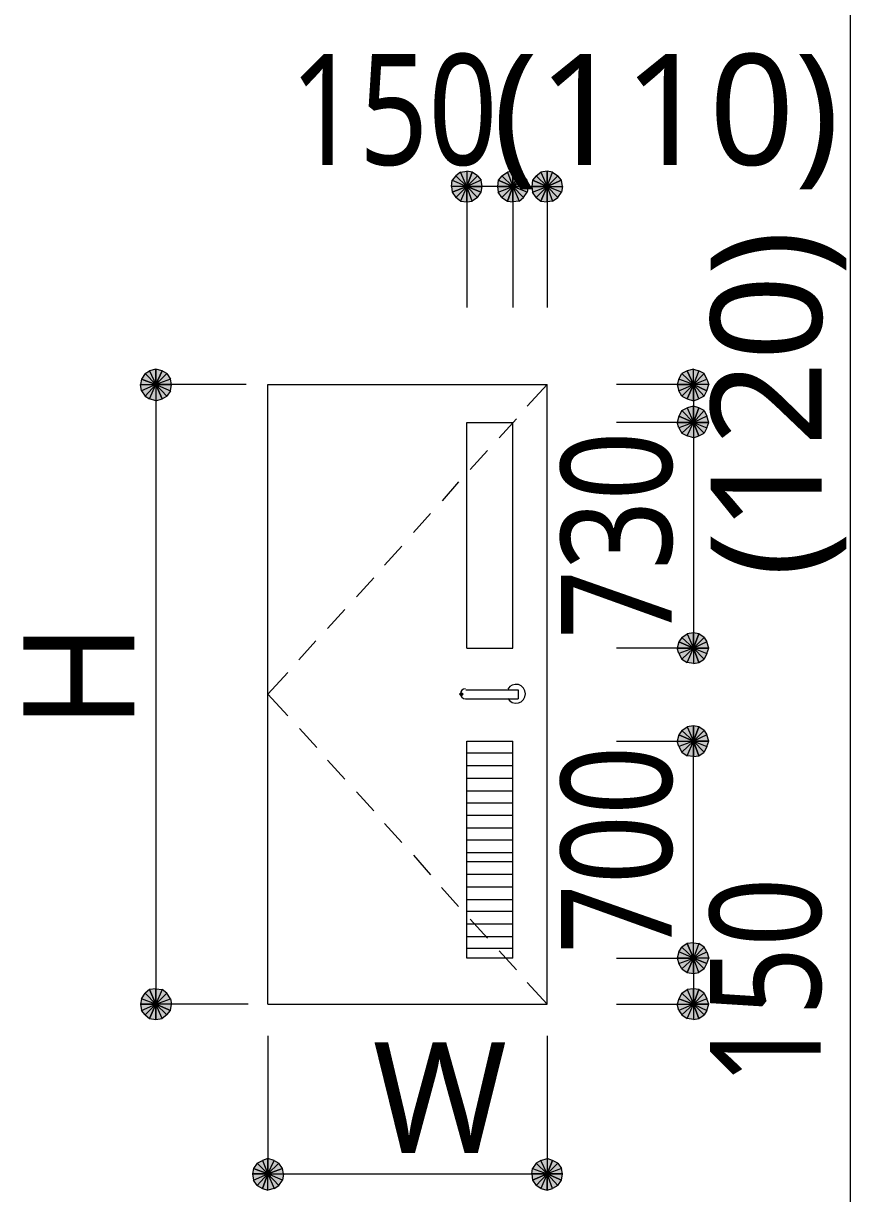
# Model space of a CAD drawing. Header units: millimetres. Extents: x 0 to 420, y 0 to 297.
# Drawn here: x 185.78 to 205.17, y 175.29 to 202.71 of the extents above; entities that cross this region are included whole.
import ezdxf
from ezdxf.enums import TextEntityAlignment as Align

# ---------------------------------------------------------------- set-up
doc = ezdxf.new("R2010")
doc.units = ezdxf.units.MM
doc.styles.add('kst32b', font='NotoSansJP-Variable.ttf')

msp = doc.modelspace()

# ---------------------------------------------------------------- hatches: boundary and pattern name
h = msp.add_hatch(color=7)
h.paths.add_polyline_path([(195.919, 199.136), (195.834, 199.03), (196.173, 198.882), (195.919, 199.136)])
h.paths.add_polyline_path([(195.834, 199.03), (196.173, 198.882), (195.813, 198.882), (195.834, 199.03)])
h.paths.add_polyline_path([(196.173, 198.882), (195.813, 198.882), (195.834, 198.755), (196.173, 198.882)])
h = msp.add_hatch(color=7)
h.paths.add_polyline_path([(196.3, 199.221), (196.173, 199.242), (196.173, 198.882), (196.3, 199.221)])
h.paths.add_polyline_path([(196.173, 199.242), (196.173, 198.882), (196.025, 199.221), (196.173, 199.242)])
h.paths.add_polyline_path([(196.173, 198.882), (196.025, 199.221), (195.919, 199.136), (196.173, 198.882)])
h = msp.add_hatch(color=7)
h.paths.add_polyline_path([(196.533, 198.882), (196.511, 199.03), (196.173, 198.882), (196.533, 198.882)])
h.paths.add_polyline_path([(196.511, 199.03), (196.173, 198.882), (196.427, 199.136), (196.511, 199.03)])
h.paths.add_polyline_path([(196.173, 198.882), (196.427, 199.136), (196.3, 199.221), (196.173, 198.882)])
h = msp.add_hatch(color=7)
h.paths.add_polyline_path([(197.252, 199.242), (197.125, 199.221), (197.252, 198.882), (197.252, 199.242)])
h.paths.add_polyline_path([(197.125, 199.221), (197.252, 198.882), (196.998, 199.136), (197.125, 199.221)])
h.paths.add_polyline_path([(197.252, 198.882), (196.998, 199.136), (196.913, 199.03), (197.252, 198.882)])
h = msp.add_hatch(color=7)
h.paths.add_polyline_path([(197.591, 199.03), (197.506, 199.136), (197.252, 198.882), (197.591, 199.03)])
h.paths.add_polyline_path([(197.506, 199.136), (197.252, 198.882), (197.4, 199.221), (197.506, 199.136)])
h.paths.add_polyline_path([(197.252, 198.882), (197.4, 199.221), (197.252, 199.242), (197.252, 198.882)])
h = msp.add_hatch(color=7)
h.paths.add_polyline_path([(198.057, 199.242), (197.908, 199.221), (198.057, 198.882), (198.057, 199.242)])
h.paths.add_polyline_path([(197.908, 199.221), (198.057, 198.882), (197.803, 199.136), (197.908, 199.221)])
h.paths.add_polyline_path([(198.057, 198.882), (197.803, 199.136), (197.718, 199.03), (198.057, 198.882)])
h = msp.add_hatch(color=7)
h.paths.add_polyline_path([(198.395, 199.03), (198.311, 199.136), (198.057, 198.882), (198.395, 199.03)])
h.paths.add_polyline_path([(198.311, 199.136), (198.057, 198.882), (198.184, 199.221), (198.311, 199.136)])
h.paths.add_polyline_path([(198.057, 198.882), (198.184, 199.221), (198.057, 199.242), (198.057, 198.882)])
h = msp.add_hatch(color=7)
h.paths.add_polyline_path([(195.834, 198.755), (195.919, 198.628), (196.173, 198.882), (195.834, 198.755)])
h.paths.add_polyline_path([(195.919, 198.628), (196.173, 198.882), (196.025, 198.543), (195.919, 198.628)])
h.paths.add_polyline_path([(196.173, 198.882), (196.025, 198.543), (196.173, 198.522), (196.173, 198.882)])
h = msp.add_hatch(color=7)
h.paths.add_polyline_path([(196.173, 198.522), (196.3, 198.543), (196.173, 198.882), (196.173, 198.522)])
h.paths.add_polyline_path([(196.3, 198.543), (196.173, 198.882), (196.427, 198.628), (196.3, 198.543)])
h.paths.add_polyline_path([(196.173, 198.882), (196.427, 198.628), (196.511, 198.755), (196.173, 198.882)])
for points in [[(196.511, 198.755), (196.533, 198.882), (196.173, 198.882), (196.511, 198.755)], [(196.913, 199.03), (196.892, 198.882), (197.252, 198.882), (196.913, 199.03)], [(197.718, 199.03), (197.697, 198.882), (198.057, 198.882), (197.718, 199.03)], [(189.039, 194.564), (188.891, 194.606), (188.891, 194.246), (189.039, 194.564)], [(201.337, 193.908), (201.486, 193.865), (201.486, 194.246), (201.337, 193.908)], [(201.612, 193.696), (201.486, 193.738), (201.486, 193.357), (201.612, 193.696)], [(201.612, 188.404), (201.486, 188.426), (201.486, 188.066), (201.612, 188.404)], [(196.046, 187.029), (196.025, 187.007), (196.003, 186.986), (196.025, 186.965), (196.046, 186.944), (196.067, 186.965), (196.088, 186.986), (196.067, 187.007), (196.046, 187.029)], [(196.046, 187.029), (196.025, 187.007), (196.003, 186.986), (196.025, 186.965), (196.046, 186.944), (196.067, 186.965), (196.088, 186.986), (196.067, 187.007), (196.046, 187.029)], [(201.612, 186.224), (201.486, 186.246), (201.486, 185.886), (201.612, 186.224)], [(201.337, 180.467), (201.486, 180.446), (201.486, 180.806), (201.337, 180.467)], [(201.612, 180.065), (201.486, 180.086), (201.486, 179.726), (201.612, 180.065)], [(188.743, 179.387), (188.891, 179.366), (188.891, 179.726), (188.743, 179.387)], [(191.177, 175.874), (191.156, 175.747), (191.516, 175.747), (191.177, 175.874)], [(198.395, 175.599), (198.416, 175.747), (198.057, 175.747), (198.395, 175.599)]]:
    msp.add_hatch(color=7).paths.add_polyline_path(points)
h = msp.add_hatch(color=7)
h.paths.add_polyline_path([(196.892, 198.882), (196.913, 198.755), (197.252, 198.882), (196.892, 198.882)])
h.paths.add_polyline_path([(196.913, 198.755), (197.252, 198.882), (196.998, 198.628), (196.913, 198.755)])
h.paths.add_polyline_path([(197.252, 198.882), (196.998, 198.628), (197.125, 198.543), (197.252, 198.882)])
h = msp.add_hatch(color=7)
h.paths.add_polyline_path([(197.125, 198.543), (197.252, 198.522), (197.252, 198.882), (197.125, 198.543)])
h.paths.add_polyline_path([(197.252, 198.522), (197.252, 198.882), (197.4, 198.543), (197.252, 198.522)])
h.paths.add_polyline_path([(197.252, 198.882), (197.4, 198.543), (197.506, 198.628), (197.252, 198.882)])
h = msp.add_hatch(color=7)
h.paths.add_polyline_path([(197.506, 198.628), (197.591, 198.755), (197.252, 198.882), (197.506, 198.628)])
h.paths.add_polyline_path([(197.591, 198.755), (197.252, 198.882), (197.612, 198.882), (197.591, 198.755)])
h.paths.add_polyline_path([(197.252, 198.882), (197.612, 198.882), (197.591, 199.03), (197.252, 198.882)])
h = msp.add_hatch(color=7)
h.paths.add_polyline_path([(197.697, 198.882), (197.718, 198.755), (198.057, 198.882), (197.697, 198.882)])
h.paths.add_polyline_path([(197.718, 198.755), (198.057, 198.882), (197.803, 198.628), (197.718, 198.755)])
h.paths.add_polyline_path([(198.057, 198.882), (197.803, 198.628), (197.908, 198.543), (198.057, 198.882)])
h = msp.add_hatch(color=7)
h.paths.add_polyline_path([(197.908, 198.543), (198.057, 198.522), (198.057, 198.882), (197.908, 198.543)])
h.paths.add_polyline_path([(198.057, 198.522), (198.057, 198.882), (198.184, 198.543), (198.057, 198.522)])
h.paths.add_polyline_path([(198.057, 198.882), (198.184, 198.543), (198.311, 198.628), (198.057, 198.882)])
h = msp.add_hatch(color=7)
h.paths.add_polyline_path([(198.311, 198.628), (198.395, 198.755), (198.057, 198.882), (198.311, 198.628)])
h.paths.add_polyline_path([(198.395, 198.755), (198.057, 198.882), (198.416, 198.882), (198.395, 198.755)])
h.paths.add_polyline_path([(198.057, 198.882), (198.416, 198.882), (198.395, 199.03), (198.057, 198.882)])
h = msp.add_hatch(color=7)
h.paths.add_polyline_path([(188.891, 194.606), (188.743, 194.564), (188.891, 194.246), (188.891, 194.606)])
h.paths.add_polyline_path([(188.743, 194.564), (188.891, 194.246), (188.637, 194.5), (188.743, 194.564)])
h.paths.add_polyline_path([(188.891, 194.246), (188.637, 194.5), (188.553, 194.373), (188.891, 194.246)])
h = msp.add_hatch(color=7)
h.paths.add_polyline_path([(189.251, 194.246), (189.23, 194.373), (188.891, 194.246), (189.251, 194.246)])
h.paths.add_polyline_path([(189.23, 194.373), (188.891, 194.246), (189.145, 194.5), (189.23, 194.373)])
h.paths.add_polyline_path([(188.891, 194.246), (189.145, 194.5), (189.039, 194.564), (188.891, 194.246)])
h = msp.add_hatch(color=7)
h.paths.add_polyline_path([(201.337, 194.564), (201.21, 194.5), (201.486, 194.246), (201.337, 194.564)])
h.paths.add_polyline_path([(201.21, 194.5), (201.486, 194.246), (201.147, 194.373), (201.21, 194.5)])
h.paths.add_polyline_path([(201.486, 194.246), (201.147, 194.373), (201.104, 194.246), (201.486, 194.246)])
h = msp.add_hatch(color=7)
h.paths.add_polyline_path([(201.739, 194.5), (201.612, 194.564), (201.486, 194.246), (201.739, 194.5)])
h.paths.add_polyline_path([(201.612, 194.564), (201.486, 194.246), (201.486, 194.606), (201.612, 194.564)])
h.paths.add_polyline_path([(201.486, 194.246), (201.486, 194.606), (201.337, 194.564), (201.486, 194.246)])
h = msp.add_hatch(color=7)
h.paths.add_polyline_path([(201.803, 194.098), (201.845, 194.246), (201.486, 194.246), (201.803, 194.098)])
h.paths.add_polyline_path([(201.845, 194.246), (201.486, 194.246), (201.803, 194.373), (201.845, 194.246)])
h.paths.add_polyline_path([(201.486, 194.246), (201.803, 194.373), (201.739, 194.5), (201.486, 194.246)])
h = msp.add_hatch(color=7)
h.paths.add_polyline_path([(188.553, 194.373), (188.532, 194.246), (188.891, 194.246), (188.553, 194.373)])
h.paths.add_polyline_path([(188.532, 194.246), (188.891, 194.246), (188.553, 194.098), (188.532, 194.246)])
h.paths.add_polyline_path([(188.891, 194.246), (188.553, 194.098), (188.637, 193.971), (188.891, 194.246)])
h = msp.add_hatch(color=7)
h.paths.add_polyline_path([(188.637, 193.971), (188.743, 193.908), (188.891, 194.246), (188.637, 193.971)])
h.paths.add_polyline_path([(188.743, 193.908), (188.891, 194.246), (188.891, 193.865), (188.743, 193.908)])
h.paths.add_polyline_path([(188.891, 194.246), (188.891, 193.865), (189.039, 193.908), (188.891, 194.246)])
h = msp.add_hatch(color=7)
h.paths.add_polyline_path([(189.039, 193.908), (189.145, 193.971), (188.891, 194.246), (189.039, 193.908)])
h.paths.add_polyline_path([(189.145, 193.971), (188.891, 194.246), (189.23, 194.098), (189.145, 193.971)])
h.paths.add_polyline_path([(188.891, 194.246), (189.23, 194.098), (189.251, 194.246), (188.891, 194.246)])
h = msp.add_hatch(color=7)
h.paths.add_polyline_path([(201.104, 194.246), (201.147, 194.098), (201.486, 194.246), (201.104, 194.246)])
h.paths.add_polyline_path([(201.147, 194.098), (201.486, 194.246), (201.21, 193.971), (201.147, 194.098)])
h.paths.add_polyline_path([(201.486, 194.246), (201.21, 193.971), (201.337, 193.908), (201.486, 194.246)])
h = msp.add_hatch(color=7)
h.paths.add_polyline_path([(201.486, 193.865), (201.612, 193.908), (201.486, 194.246), (201.486, 193.865)])
h.paths.add_polyline_path([(201.612, 193.908), (201.486, 194.246), (201.739, 193.971), (201.612, 193.908)])
h.paths.add_polyline_path([(201.486, 194.246), (201.739, 193.971), (201.803, 194.098), (201.486, 194.246)])
h = msp.add_hatch(color=7)
h.paths.add_polyline_path([(201.486, 193.738), (201.337, 193.696), (201.486, 193.357), (201.486, 193.738)])
h.paths.add_polyline_path([(201.337, 193.696), (201.486, 193.357), (201.21, 193.633), (201.337, 193.696)])
h.paths.add_polyline_path([(201.486, 193.357), (201.21, 193.633), (201.147, 193.506), (201.486, 193.357)])
h = msp.add_hatch(color=7)
h.paths.add_polyline_path([(201.845, 193.357), (201.803, 193.506), (201.486, 193.357), (201.845, 193.357)])
h.paths.add_polyline_path([(201.803, 193.506), (201.486, 193.357), (201.739, 193.633), (201.803, 193.506)])
h.paths.add_polyline_path([(201.486, 193.357), (201.739, 193.633), (201.612, 193.696), (201.486, 193.357)])
h = msp.add_hatch(color=7)
h.paths.add_polyline_path([(201.147, 193.506), (201.104, 193.357), (201.486, 193.357), (201.147, 193.506)])
h.paths.add_polyline_path([(201.104, 193.357), (201.486, 193.357), (201.147, 193.23), (201.104, 193.357)])
h.paths.add_polyline_path([(201.486, 193.357), (201.147, 193.23), (201.21, 193.104), (201.486, 193.357)])
h = msp.add_hatch(color=7)
h.paths.add_polyline_path([(201.21, 193.104), (201.337, 193.04), (201.486, 193.357), (201.21, 193.104)])
h.paths.add_polyline_path([(201.337, 193.04), (201.486, 193.357), (201.486, 192.998), (201.337, 193.04)])
h.paths.add_polyline_path([(201.486, 193.357), (201.486, 192.998), (201.612, 193.04), (201.486, 193.357)])
h = msp.add_hatch(color=7)
h.paths.add_polyline_path([(201.612, 193.04), (201.739, 193.104), (201.486, 193.357), (201.612, 193.04)])
h.paths.add_polyline_path([(201.739, 193.104), (201.486, 193.357), (201.803, 193.23), (201.739, 193.104)])
h.paths.add_polyline_path([(201.486, 193.357), (201.803, 193.23), (201.845, 193.357), (201.486, 193.357)])
h = msp.add_hatch(color=7)
h.paths.add_polyline_path([(201.486, 188.426), (201.337, 188.404), (201.486, 188.066), (201.486, 188.426)])
h.paths.add_polyline_path([(201.337, 188.404), (201.486, 188.066), (201.21, 188.32), (201.337, 188.404)])
h.paths.add_polyline_path([(201.486, 188.066), (201.21, 188.32), (201.147, 188.214), (201.486, 188.066)])
h = msp.add_hatch(color=7)
h.paths.add_polyline_path([(201.845, 188.066), (201.803, 188.214), (201.486, 188.066), (201.845, 188.066)])
h.paths.add_polyline_path([(201.803, 188.214), (201.486, 188.066), (201.739, 188.32), (201.803, 188.214)])
h.paths.add_polyline_path([(201.486, 188.066), (201.739, 188.32), (201.612, 188.404), (201.486, 188.066)])
h = msp.add_hatch(color=7)
h.paths.add_polyline_path([(201.147, 188.214), (201.104, 188.066), (201.486, 188.066), (201.147, 188.214)])
h.paths.add_polyline_path([(201.104, 188.066), (201.486, 188.066), (201.147, 187.939), (201.104, 188.066)])
h.paths.add_polyline_path([(201.486, 188.066), (201.147, 187.939), (201.21, 187.812), (201.486, 188.066)])
h = msp.add_hatch(color=7)
h.paths.add_polyline_path([(201.21, 187.812), (201.337, 187.727), (201.486, 188.066), (201.21, 187.812)])
h.paths.add_polyline_path([(201.337, 187.727), (201.486, 188.066), (201.486, 187.706), (201.337, 187.727)])
h.paths.add_polyline_path([(201.486, 188.066), (201.486, 187.706), (201.612, 187.727), (201.486, 188.066)])
h = msp.add_hatch(color=7)
h.paths.add_polyline_path([(201.612, 187.727), (201.739, 187.812), (201.486, 188.066), (201.612, 187.727)])
h.paths.add_polyline_path([(201.739, 187.812), (201.486, 188.066), (201.803, 187.939), (201.739, 187.812)])
h.paths.add_polyline_path([(201.486, 188.066), (201.803, 187.939), (201.845, 188.066), (201.486, 188.066)])
h = msp.add_hatch(color=7)
h.paths.add_polyline_path([(201.486, 186.246), (201.337, 186.224), (201.486, 185.886), (201.486, 186.246)])
h.paths.add_polyline_path([(201.337, 186.224), (201.486, 185.886), (201.21, 186.14), (201.337, 186.224)])
h.paths.add_polyline_path([(201.486, 185.886), (201.21, 186.14), (201.147, 186.034), (201.486, 185.886)])
h = msp.add_hatch(color=7)
h.paths.add_polyline_path([(201.845, 185.886), (201.803, 186.034), (201.486, 185.886), (201.845, 185.886)])
h.paths.add_polyline_path([(201.803, 186.034), (201.486, 185.886), (201.739, 186.14), (201.803, 186.034)])
h.paths.add_polyline_path([(201.486, 185.886), (201.739, 186.14), (201.612, 186.224), (201.486, 185.886)])
h = msp.add_hatch(color=7)
h.paths.add_polyline_path([(201.147, 186.034), (201.104, 185.886), (201.486, 185.886), (201.147, 186.034)])
h.paths.add_polyline_path([(201.104, 185.886), (201.486, 185.886), (201.147, 185.759), (201.104, 185.886)])
h.paths.add_polyline_path([(201.486, 185.886), (201.147, 185.759), (201.21, 185.632), (201.486, 185.886)])
h = msp.add_hatch(color=7)
h.paths.add_polyline_path([(201.21, 185.632), (201.337, 185.547), (201.486, 185.886), (201.21, 185.632)])
h.paths.add_polyline_path([(201.337, 185.547), (201.486, 185.886), (201.486, 185.526), (201.337, 185.547)])
h.paths.add_polyline_path([(201.486, 185.886), (201.486, 185.526), (201.612, 185.547), (201.486, 185.886)])
h = msp.add_hatch(color=7)
h.paths.add_polyline_path([(201.612, 185.547), (201.739, 185.632), (201.486, 185.886), (201.612, 185.547)])
h.paths.add_polyline_path([(201.739, 185.632), (201.486, 185.886), (201.803, 185.759), (201.739, 185.632)])
h.paths.add_polyline_path([(201.486, 185.886), (201.803, 185.759), (201.845, 185.886), (201.486, 185.886)])
h = msp.add_hatch(color=7)
h.paths.add_polyline_path([(201.337, 181.144), (201.21, 181.06), (201.486, 180.806), (201.337, 181.144)])
h.paths.add_polyline_path([(201.21, 181.06), (201.486, 180.806), (201.147, 180.954), (201.21, 181.06)])
h.paths.add_polyline_path([(201.486, 180.806), (201.147, 180.954), (201.104, 180.806), (201.486, 180.806)])
h = msp.add_hatch(color=7)
h.paths.add_polyline_path([(201.739, 181.06), (201.612, 181.144), (201.486, 180.806), (201.739, 181.06)])
h.paths.add_polyline_path([(201.612, 181.144), (201.486, 180.806), (201.486, 181.165), (201.612, 181.144)])
h.paths.add_polyline_path([(201.486, 180.806), (201.486, 181.165), (201.337, 181.144), (201.486, 180.806)])
h = msp.add_hatch(color=7)
h.paths.add_polyline_path([(201.803, 180.679), (201.845, 180.806), (201.486, 180.806), (201.803, 180.679)])
h.paths.add_polyline_path([(201.845, 180.806), (201.486, 180.806), (201.803, 180.954), (201.845, 180.806)])
h.paths.add_polyline_path([(201.486, 180.806), (201.803, 180.954), (201.739, 181.06), (201.486, 180.806)])
h = msp.add_hatch(color=7)
h.paths.add_polyline_path([(201.104, 180.806), (201.147, 180.679), (201.486, 180.806), (201.104, 180.806)])
h.paths.add_polyline_path([(201.147, 180.679), (201.486, 180.806), (201.21, 180.552), (201.147, 180.679)])
h.paths.add_polyline_path([(201.486, 180.806), (201.21, 180.552), (201.337, 180.467), (201.486, 180.806)])
h = msp.add_hatch(color=7)
h.paths.add_polyline_path([(201.486, 180.446), (201.612, 180.467), (201.486, 180.806), (201.486, 180.446)])
h.paths.add_polyline_path([(201.612, 180.467), (201.486, 180.806), (201.739, 180.552), (201.612, 180.467)])
h.paths.add_polyline_path([(201.486, 180.806), (201.739, 180.552), (201.803, 180.679), (201.486, 180.806)])
h = msp.add_hatch(color=7)
h.paths.add_polyline_path([(188.743, 180.065), (188.637, 179.98), (188.891, 179.726), (188.743, 180.065)])
h.paths.add_polyline_path([(188.637, 179.98), (188.891, 179.726), (188.553, 179.853), (188.637, 179.98)])
h.paths.add_polyline_path([(188.891, 179.726), (188.553, 179.853), (188.532, 179.726), (188.891, 179.726)])
h = msp.add_hatch(color=7)
h.paths.add_polyline_path([(189.145, 179.98), (189.039, 180.065), (188.891, 179.726), (189.145, 179.98)])
h.paths.add_polyline_path([(189.039, 180.065), (188.891, 179.726), (188.891, 180.086), (189.039, 180.065)])
h.paths.add_polyline_path([(188.891, 179.726), (188.891, 180.086), (188.743, 180.065), (188.891, 179.726)])
h = msp.add_hatch(color=7)
h.paths.add_polyline_path([(189.23, 179.578), (189.251, 179.726), (188.891, 179.726), (189.23, 179.578)])
h.paths.add_polyline_path([(189.251, 179.726), (188.891, 179.726), (189.23, 179.853), (189.251, 179.726)])
h.paths.add_polyline_path([(188.891, 179.726), (189.23, 179.853), (189.145, 179.98), (188.891, 179.726)])
h = msp.add_hatch(color=7)
h.paths.add_polyline_path([(201.486, 180.086), (201.337, 180.065), (201.486, 179.726), (201.486, 180.086)])
h.paths.add_polyline_path([(201.337, 180.065), (201.486, 179.726), (201.21, 179.98), (201.337, 180.065)])
h.paths.add_polyline_path([(201.486, 179.726), (201.21, 179.98), (201.147, 179.853), (201.486, 179.726)])
h = msp.add_hatch(color=7)
h.paths.add_polyline_path([(201.845, 179.726), (201.803, 179.853), (201.486, 179.726), (201.845, 179.726)])
h.paths.add_polyline_path([(201.803, 179.853), (201.486, 179.726), (201.739, 179.98), (201.803, 179.853)])
h.paths.add_polyline_path([(201.486, 179.726), (201.739, 179.98), (201.612, 180.065), (201.486, 179.726)])
h = msp.add_hatch(color=7)
h.paths.add_polyline_path([(188.532, 179.726), (188.553, 179.578), (188.891, 179.726), (188.532, 179.726)])
h.paths.add_polyline_path([(188.553, 179.578), (188.891, 179.726), (188.637, 179.472), (188.553, 179.578)])
h.paths.add_polyline_path([(188.891, 179.726), (188.637, 179.472), (188.743, 179.387), (188.891, 179.726)])
h = msp.add_hatch(color=7)
h.paths.add_polyline_path([(188.891, 179.366), (189.039, 179.387), (188.891, 179.726), (188.891, 179.366)])
h.paths.add_polyline_path([(189.039, 179.387), (188.891, 179.726), (189.145, 179.472), (189.039, 179.387)])
h.paths.add_polyline_path([(188.891, 179.726), (189.145, 179.472), (189.23, 179.578), (188.891, 179.726)])
h = msp.add_hatch(color=7)
h.paths.add_polyline_path([(201.147, 179.853), (201.104, 179.726), (201.486, 179.726), (201.147, 179.853)])
h.paths.add_polyline_path([(201.104, 179.726), (201.486, 179.726), (201.147, 179.578), (201.104, 179.726)])
h.paths.add_polyline_path([(201.486, 179.726), (201.147, 179.578), (201.21, 179.472), (201.486, 179.726)])
h = msp.add_hatch(color=7)
h.paths.add_polyline_path([(201.21, 179.472), (201.337, 179.387), (201.486, 179.726), (201.21, 179.472)])
h.paths.add_polyline_path([(201.337, 179.387), (201.486, 179.726), (201.486, 179.366), (201.337, 179.387)])
h.paths.add_polyline_path([(201.486, 179.726), (201.486, 179.366), (201.612, 179.387), (201.486, 179.726)])
h = msp.add_hatch(color=7)
h.paths.add_polyline_path([(201.612, 179.387), (201.739, 179.472), (201.486, 179.726), (201.612, 179.387)])
h.paths.add_polyline_path([(201.739, 179.472), (201.486, 179.726), (201.803, 179.578), (201.739, 179.472)])
h.paths.add_polyline_path([(201.486, 179.726), (201.803, 179.578), (201.845, 179.726), (201.486, 179.726)])
h = msp.add_hatch(color=7)
h.paths.add_polyline_path([(191.516, 176.107), (191.389, 176.064), (191.516, 175.747), (191.516, 176.107)])
h.paths.add_polyline_path([(191.389, 176.064), (191.516, 175.747), (191.262, 176.001), (191.389, 176.064)])
h.paths.add_polyline_path([(191.516, 175.747), (191.262, 176.001), (191.177, 175.874), (191.516, 175.747)])
h = msp.add_hatch(color=7)
h.paths.add_polyline_path([(191.855, 175.874), (191.77, 176.001), (191.516, 175.747), (191.855, 175.874)])
h.paths.add_polyline_path([(191.77, 176.001), (191.516, 175.747), (191.664, 176.064), (191.77, 176.001)])
h.paths.add_polyline_path([(191.516, 175.747), (191.664, 176.064), (191.516, 176.107), (191.516, 175.747)])
h = msp.add_hatch(color=7)
h.paths.add_polyline_path([(198.184, 176.064), (198.057, 176.107), (198.057, 175.747), (198.184, 176.064)])
h.paths.add_polyline_path([(198.057, 176.107), (198.057, 175.747), (197.908, 176.064), (198.057, 176.107)])
h.paths.add_polyline_path([(198.057, 175.747), (197.908, 176.064), (197.803, 176.001), (198.057, 175.747)])
h = msp.add_hatch(color=7)
h.paths.add_polyline_path([(198.416, 175.747), (198.395, 175.874), (198.057, 175.747), (198.416, 175.747)])
h.paths.add_polyline_path([(198.395, 175.874), (198.057, 175.747), (198.311, 176.001), (198.395, 175.874)])
h.paths.add_polyline_path([(198.057, 175.747), (198.311, 176.001), (198.184, 176.064), (198.057, 175.747)])
h = msp.add_hatch(color=7)
h.paths.add_polyline_path([(191.77, 175.472), (191.855, 175.599), (191.516, 175.747), (191.77, 175.472)])
h.paths.add_polyline_path([(191.855, 175.599), (191.516, 175.747), (191.876, 175.747), (191.855, 175.599)])
h.paths.add_polyline_path([(191.516, 175.747), (191.876, 175.747), (191.855, 175.874), (191.516, 175.747)])
h = msp.add_hatch(color=7)
h.paths.add_polyline_path([(197.803, 176.001), (197.718, 175.874), (198.057, 175.747), (197.803, 176.001)])
h.paths.add_polyline_path([(197.718, 175.874), (198.057, 175.747), (197.697, 175.747), (197.718, 175.874)])
h.paths.add_polyline_path([(198.057, 175.747), (197.697, 175.747), (197.718, 175.599), (198.057, 175.747)])
h = msp.add_hatch(color=7)
h.paths.add_polyline_path([(191.156, 175.747), (191.177, 175.599), (191.516, 175.747), (191.156, 175.747)])
h.paths.add_polyline_path([(191.177, 175.599), (191.516, 175.747), (191.262, 175.472), (191.177, 175.599)])
h.paths.add_polyline_path([(191.516, 175.747), (191.262, 175.472), (191.389, 175.408), (191.516, 175.747)])
h = msp.add_hatch(color=7)
h.paths.add_polyline_path([(191.389, 175.408), (191.516, 175.366), (191.516, 175.747), (191.389, 175.408)])
h.paths.add_polyline_path([(191.516, 175.366), (191.516, 175.747), (191.664, 175.408), (191.516, 175.366)])
h.paths.add_polyline_path([(191.516, 175.747), (191.664, 175.408), (191.77, 175.472), (191.516, 175.747)])
h = msp.add_hatch(color=7)
h.paths.add_polyline_path([(197.718, 175.599), (197.803, 175.472), (198.057, 175.747), (197.718, 175.599)])
h.paths.add_polyline_path([(197.803, 175.472), (198.057, 175.747), (197.908, 175.408), (197.803, 175.472)])
h.paths.add_polyline_path([(198.057, 175.747), (197.908, 175.408), (198.057, 175.366), (198.057, 175.747)])
h = msp.add_hatch(color=7)
h.paths.add_polyline_path([(198.057, 175.366), (198.184, 175.408), (198.057, 175.747), (198.057, 175.366)])
h.paths.add_polyline_path([(198.184, 175.408), (198.057, 175.747), (198.311, 175.472), (198.184, 175.408)])
h.paths.add_polyline_path([(198.057, 175.747), (198.311, 175.472), (198.395, 175.599), (198.057, 175.747)])

# ---------------------------------------------------------------- linework, layer by layer
at = {"lineweight": 13}
for points in [[(205.169, 160.613), (205.169, 270.446)], [(197.252, 198.882), (196.173, 198.882), (196.173, 196.046)], [(197.252, 198.882), (197.252, 196.046)], [(197.252, 198.882), (198.057, 198.882)], [(198.057, 198.882), (198.057, 196.046)], [(191.008, 194.246), (188.891, 194.246)], [(188.891, 194.246), (188.891, 179.726)], [(191.516, 179.726), (191.516, 194.246)], [(191.516, 194.246), (198.057, 194.246)], [(198.057, 194.246), (197.591, 193.738)], [(198.057, 179.726), (198.057, 194.246)], [(201.486, 194.246), (199.686, 194.246)], [(201.486, 194.246), (201.486, 193.357), (201.486, 188.066)], [(196.173, 193.357), (197.252, 193.357)], [(196.173, 188.066), (196.173, 193.357)], [(197.337, 193.442), (196.935, 192.998)], [(197.252, 188.066), (197.252, 193.357)], [(201.486, 193.357), (199.686, 193.357)], [(196.66, 192.701), (196.257, 192.257)], [(195.982, 191.961), (195.601, 191.516)], [(195.326, 191.22), (194.924, 190.775)], [(194.649, 190.458), (194.246, 190.013)], [(193.993, 189.717), (193.59, 189.272)], [(193.315, 188.976), (192.913, 188.531)], [(192.638, 188.235), (192.236, 187.791)], [(196.173, 188.066), (197.252, 188.066)], [(201.486, 188.066), (199.686, 188.066)], [(191.982, 187.494), (191.516, 186.986)], [(196.141, 187.113), (196.096, 187.104), (196.059, 187.079), (196.034, 187.042), (196.024, 186.997)], [(196.152, 187.092), (197.379, 187.092), (197.379, 186.88)], [(197.134, 186.886), (197.18, 186.829), (197.241, 186.792), (197.311, 186.775), (197.384, 186.782), (197.451, 186.813), (197.503, 186.862), (197.536, 186.925), (197.549, 186.997), (197.536, 187.069), (197.503, 187.132), (197.451, 187.181), (197.384, 187.212), (197.311, 187.219), (197.241, 187.202), (197.18, 187.165), (197.134, 187.108)], [(191.516, 186.986), (191.982, 186.478)], [(196.024, 186.997), (196.034, 186.952), (196.059, 186.915), (196.096, 186.89), (196.141, 186.88)], [(196.152, 186.88), (197.379, 186.88)], [(192.257, 186.182), (192.659, 185.737)], [(197.252, 180.806), (196.173, 180.806), (196.173, 185.886), (197.252, 185.886)], [(197.252, 180.806), (197.252, 185.886)], [(199.686, 185.886), (201.486, 185.886)], [(201.486, 180.806), (201.486, 185.886)], [(192.913, 185.441), (193.315, 184.997)], [(196.173, 185.611), (197.252, 185.611)], [(196.173, 185.314), (197.252, 185.314)], [(196.173, 185.018), (197.252, 185.018)], [(193.59, 184.7), (193.993, 184.256)], [(196.173, 184.721), (197.252, 184.721)], [(196.173, 184.446), (197.252, 184.446)], [(196.173, 184.15), (197.252, 184.15)], [(194.246, 183.959), (194.649, 183.515)], [(196.173, 183.854), (197.252, 183.854)], [(196.173, 183.579), (197.252, 183.579)], [(194.924, 183.219), (195.326, 182.753)], [(196.173, 183.282), (197.252, 183.282)], [(196.173, 183.071), (197.252, 183.071)], [(196.173, 182.774), (197.252, 182.774)], [(195.58, 182.457), (195.982, 182.012)], [(196.173, 182.478), (197.252, 182.478)], [(196.173, 182.181), (197.252, 182.181)], [(196.173, 181.906), (197.252, 181.906)], [(196.173, 181.61), (197.252, 181.61)], [(196.257, 181.716), (196.66, 181.271)], [(196.173, 181.314), (197.252, 181.314)], [(196.173, 181.038), (197.252, 181.038)], [(196.935, 180.975), (197.337, 180.53)], [(199.686, 180.806), (201.486, 180.806)], [(201.486, 180.806), (201.486, 179.726)], [(197.591, 180.234), (198.057, 179.726)], [(191.05, 179.726), (188.891, 179.726)], [(191.516, 179.726), (198.057, 179.726)], [(199.686, 179.726), (201.486, 179.726)], [(191.516, 178.985), (191.516, 175.747)], [(198.057, 178.985), (198.057, 175.747)], [(191.516, 175.747), (198.057, 175.747)]]:
    msp.add_lwpolyline(points, dxfattribs=at)
at = {"lineweight": 0}
for points in [[(195.919, 199.136), (195.834, 199.03), (196.173, 198.882)], [(196.173, 198.882), (196.025, 199.221), (195.919, 199.136)], [(196.173, 199.242), (196.173, 198.882), (196.025, 199.221)], [(196.3, 199.221), (196.173, 199.242), (196.173, 198.882)], [(196.173, 198.882), (196.427, 199.136), (196.3, 199.221)], [(196.511, 199.03), (196.173, 198.882), (196.427, 199.136)], [(197.252, 198.882), (196.998, 199.136), (196.913, 199.03)], [(197.125, 199.221), (197.252, 198.882), (196.998, 199.136)], [(197.252, 199.242), (197.125, 199.221), (197.252, 198.882)], [(197.252, 198.882), (197.4, 199.221), (197.252, 199.242)], [(197.506, 199.136), (197.252, 198.882), (197.4, 199.221)], [(197.591, 199.03), (197.506, 199.136), (197.252, 198.882)], [(198.057, 198.882), (197.803, 199.136), (197.718, 199.03)], [(197.908, 199.221), (198.057, 198.882), (197.803, 199.136)], [(198.057, 199.242), (197.908, 199.221), (198.057, 198.882)], [(198.057, 198.882), (198.184, 199.221), (198.057, 199.242)], [(198.311, 199.136), (198.057, 198.882), (198.184, 199.221)], [(198.395, 199.03), (198.311, 199.136), (198.057, 198.882)], [(195.834, 199.03), (196.173, 198.882), (195.813, 198.882)], [(196.173, 198.882), (195.813, 198.882), (195.834, 198.755)], [(195.834, 198.755), (195.919, 198.628), (196.173, 198.882)], [(195.919, 198.628), (196.173, 198.882), (196.025, 198.543)], [(196.173, 198.882), (196.025, 198.543), (196.173, 198.522)], [(196.533, 198.882), (196.511, 199.03), (196.173, 198.882)], [(196.173, 198.522), (196.3, 198.543), (196.173, 198.882)], [(196.3, 198.543), (196.173, 198.882), (196.427, 198.628)], [(196.173, 198.882), (196.427, 198.628), (196.511, 198.755)], [(196.511, 198.755), (196.533, 198.882), (196.173, 198.882)], [(196.913, 199.03), (196.892, 198.882), (197.252, 198.882)], [(196.892, 198.882), (196.913, 198.755), (197.252, 198.882)], [(196.913, 198.755), (197.252, 198.882), (196.998, 198.628)], [(197.252, 198.882), (196.998, 198.628), (197.125, 198.543)], [(197.125, 198.543), (197.252, 198.522), (197.252, 198.882)], [(197.252, 198.882), (197.612, 198.882), (197.591, 199.03)], [(197.252, 198.522), (197.252, 198.882), (197.4, 198.543)], [(197.252, 198.882), (197.4, 198.543), (197.506, 198.628)], [(197.506, 198.628), (197.591, 198.755), (197.252, 198.882)], [(197.591, 198.755), (197.252, 198.882), (197.612, 198.882)], [(197.718, 199.03), (197.697, 198.882), (198.057, 198.882)], [(197.697, 198.882), (197.718, 198.755), (198.057, 198.882)], [(197.718, 198.755), (198.057, 198.882), (197.803, 198.628)], [(198.057, 198.882), (197.803, 198.628), (197.908, 198.543)], [(197.908, 198.543), (198.057, 198.522), (198.057, 198.882)], [(198.057, 198.882), (198.416, 198.882), (198.395, 199.03)], [(198.057, 198.522), (198.057, 198.882), (198.184, 198.543)], [(198.057, 198.882), (198.184, 198.543), (198.311, 198.628)], [(198.311, 198.628), (198.395, 198.755), (198.057, 198.882)], [(198.395, 198.755), (198.057, 198.882), (198.416, 198.882)], [(188.891, 194.246), (188.637, 194.5), (188.553, 194.373)], [(188.743, 194.564), (188.891, 194.246), (188.637, 194.5)], [(188.891, 194.606), (188.743, 194.564), (188.891, 194.246)], [(189.039, 194.564), (188.891, 194.606), (188.891, 194.246)], [(188.891, 194.246), (189.145, 194.5), (189.039, 194.564)], [(189.23, 194.373), (188.891, 194.246), (189.145, 194.5)], [(201.21, 194.5), (201.486, 194.246), (201.147, 194.373)], [(201.337, 194.564), (201.21, 194.5), (201.486, 194.246)], [(201.486, 194.246), (201.486, 194.606), (201.337, 194.564)], [(201.612, 194.564), (201.486, 194.246), (201.486, 194.606)], [(201.739, 194.5), (201.612, 194.564), (201.486, 194.246)], [(201.486, 194.246), (201.803, 194.373), (201.739, 194.5)], [(188.553, 194.373), (188.532, 194.246), (188.891, 194.246)], [(188.532, 194.246), (188.891, 194.246), (188.553, 194.098)], [(188.891, 194.246), (188.553, 194.098), (188.637, 193.971)], [(188.637, 193.971), (188.743, 193.908), (188.891, 194.246)], [(188.743, 193.908), (188.891, 194.246), (188.891, 193.865)], [(189.251, 194.246), (189.23, 194.373), (188.891, 194.246)], [(188.891, 194.246), (188.891, 193.865), (189.039, 193.908)], [(189.039, 193.908), (189.145, 193.971), (188.891, 194.246)], [(189.145, 193.971), (188.891, 194.246), (189.23, 194.098)], [(188.891, 194.246), (189.23, 194.098), (189.251, 194.246)], [(201.486, 194.246), (201.147, 194.373), (201.104, 194.246)], [(201.104, 194.246), (201.147, 194.098), (201.486, 194.246)], [(201.147, 194.098), (201.486, 194.246), (201.21, 193.971)], [(201.486, 194.246), (201.21, 193.971), (201.337, 193.908)], [(201.337, 193.908), (201.486, 193.865), (201.486, 194.246)], [(201.845, 194.246), (201.486, 194.246), (201.803, 194.373)], [(201.486, 193.865), (201.612, 193.908), (201.486, 194.246)], [(201.612, 193.908), (201.486, 194.246), (201.739, 193.971)], [(201.486, 194.246), (201.739, 193.971), (201.803, 194.098)], [(201.803, 194.098), (201.845, 194.246), (201.486, 194.246)], [(201.486, 193.357), (201.21, 193.633), (201.147, 193.506)], [(201.337, 193.696), (201.486, 193.357), (201.21, 193.633)], [(201.486, 193.738), (201.337, 193.696), (201.486, 193.357)], [(201.612, 193.696), (201.486, 193.738), (201.486, 193.357)], [(201.486, 193.357), (201.739, 193.633), (201.612, 193.696)], [(201.803, 193.506), (201.486, 193.357), (201.739, 193.633)], [(201.147, 193.506), (201.104, 193.357), (201.486, 193.357)], [(201.104, 193.357), (201.486, 193.357), (201.147, 193.23)], [(201.486, 193.357), (201.147, 193.23), (201.21, 193.104)], [(201.21, 193.104), (201.337, 193.04), (201.486, 193.357)], [(201.337, 193.04), (201.486, 193.357), (201.486, 192.998)], [(201.845, 193.357), (201.803, 193.506), (201.486, 193.357)], [(201.486, 193.357), (201.486, 192.998), (201.612, 193.04)], [(201.612, 193.04), (201.739, 193.104), (201.486, 193.357)], [(201.739, 193.104), (201.486, 193.357), (201.803, 193.23)], [(201.486, 193.357), (201.803, 193.23), (201.845, 193.357)], [(201.337, 188.404), (201.486, 188.066), (201.21, 188.32)], [(201.486, 188.426), (201.337, 188.404), (201.486, 188.066)], [(201.612, 188.404), (201.486, 188.426), (201.486, 188.066)], [(201.486, 188.066), (201.739, 188.32), (201.612, 188.404)], [(201.147, 188.214), (201.104, 188.066), (201.486, 188.066)], [(201.486, 188.066), (201.21, 188.32), (201.147, 188.214)], [(201.803, 188.214), (201.486, 188.066), (201.739, 188.32)], [(201.845, 188.066), (201.803, 188.214), (201.486, 188.066)], [(201.104, 188.066), (201.486, 188.066), (201.147, 187.939)], [(201.486, 188.066), (201.147, 187.939), (201.21, 187.812)], [(201.21, 187.812), (201.337, 187.727), (201.486, 188.066)], [(201.337, 187.727), (201.486, 188.066), (201.486, 187.706)], [(201.486, 188.066), (201.486, 187.706), (201.612, 187.727)], [(201.612, 187.727), (201.739, 187.812), (201.486, 188.066)], [(201.739, 187.812), (201.486, 188.066), (201.803, 187.939)], [(201.486, 188.066), (201.803, 187.939), (201.845, 188.066)], [(196.046, 187.029), (196.025, 187.007), (196.003, 186.986), (196.025, 186.965), (196.046, 186.944), (196.067, 186.965), (196.088, 186.986), (196.067, 187.007)], [(196.046, 187.029), (196.025, 187.007), (196.003, 186.986), (196.025, 186.965), (196.046, 186.944), (196.067, 186.965), (196.088, 186.986), (196.067, 187.007)], [(201.337, 186.224), (201.486, 185.886), (201.21, 186.14)], [(201.486, 186.246), (201.337, 186.224), (201.486, 185.886)], [(201.612, 186.224), (201.486, 186.246), (201.486, 185.886)], [(201.486, 185.886), (201.739, 186.14), (201.612, 186.224)], [(201.147, 186.034), (201.104, 185.886), (201.486, 185.886)], [(201.486, 185.886), (201.21, 186.14), (201.147, 186.034)], [(201.803, 186.034), (201.486, 185.886), (201.739, 186.14)], [(201.845, 185.886), (201.803, 186.034), (201.486, 185.886)], [(201.104, 185.886), (201.486, 185.886), (201.147, 185.759)], [(201.486, 185.886), (201.147, 185.759), (201.21, 185.632)], [(201.21, 185.632), (201.337, 185.547), (201.486, 185.886)], [(201.337, 185.547), (201.486, 185.886), (201.486, 185.526)], [(201.486, 185.886), (201.486, 185.526), (201.612, 185.547)], [(201.612, 185.547), (201.739, 185.632), (201.486, 185.886)], [(201.739, 185.632), (201.486, 185.886), (201.803, 185.759)], [(201.486, 185.886), (201.803, 185.759), (201.845, 185.886)], [(201.21, 181.06), (201.486, 180.806), (201.147, 180.954)], [(201.337, 181.144), (201.21, 181.06), (201.486, 180.806)], [(201.486, 180.806), (201.486, 181.165), (201.337, 181.144)], [(201.612, 181.144), (201.486, 180.806), (201.486, 181.165)], [(201.739, 181.06), (201.612, 181.144), (201.486, 180.806)], [(201.486, 180.806), (201.803, 180.954), (201.739, 181.06)], [(201.486, 180.806), (201.147, 180.954), (201.104, 180.806)], [(201.104, 180.806), (201.147, 180.679), (201.486, 180.806)], [(201.147, 180.679), (201.486, 180.806), (201.21, 180.552)], [(201.486, 180.806), (201.21, 180.552), (201.337, 180.467)], [(201.337, 180.467), (201.486, 180.446), (201.486, 180.806)], [(201.845, 180.806), (201.486, 180.806), (201.803, 180.954)], [(201.486, 180.446), (201.612, 180.467), (201.486, 180.806)], [(201.612, 180.467), (201.486, 180.806), (201.739, 180.552)], [(201.486, 180.806), (201.739, 180.552), (201.803, 180.679)], [(201.803, 180.679), (201.845, 180.806), (201.486, 180.806)], [(188.637, 179.98), (188.891, 179.726), (188.553, 179.853)], [(188.743, 180.065), (188.637, 179.98), (188.891, 179.726)], [(188.891, 179.726), (188.891, 180.086), (188.743, 180.065)], [(189.039, 180.065), (188.891, 179.726), (188.891, 180.086)], [(189.145, 179.98), (189.039, 180.065), (188.891, 179.726)], [(188.891, 179.726), (189.23, 179.853), (189.145, 179.98)], [(201.486, 179.726), (201.21, 179.98), (201.147, 179.853)], [(201.337, 180.065), (201.486, 179.726), (201.21, 179.98)], [(201.486, 180.086), (201.337, 180.065), (201.486, 179.726)], [(201.612, 180.065), (201.486, 180.086), (201.486, 179.726)], [(201.486, 179.726), (201.739, 179.98), (201.612, 180.065)], [(201.803, 179.853), (201.486, 179.726), (201.739, 179.98)], [(188.891, 179.726), (188.553, 179.853), (188.532, 179.726)], [(188.532, 179.726), (188.553, 179.578), (188.891, 179.726)], [(188.553, 179.578), (188.891, 179.726), (188.637, 179.472)], [(188.891, 179.726), (188.637, 179.472), (188.743, 179.387)], [(188.743, 179.387), (188.891, 179.366), (188.891, 179.726)], [(189.251, 179.726), (188.891, 179.726), (189.23, 179.853)], [(188.891, 179.366), (189.039, 179.387), (188.891, 179.726)], [(189.039, 179.387), (188.891, 179.726), (189.145, 179.472)], [(188.891, 179.726), (189.145, 179.472), (189.23, 179.578)], [(189.23, 179.578), (189.251, 179.726), (188.891, 179.726)], [(201.147, 179.853), (201.104, 179.726), (201.486, 179.726)], [(201.104, 179.726), (201.486, 179.726), (201.147, 179.578)], [(201.486, 179.726), (201.147, 179.578), (201.21, 179.472)], [(201.21, 179.472), (201.337, 179.387), (201.486, 179.726)], [(201.337, 179.387), (201.486, 179.726), (201.486, 179.366)], [(201.845, 179.726), (201.803, 179.853), (201.486, 179.726)], [(201.486, 179.726), (201.486, 179.366), (201.612, 179.387)], [(201.612, 179.387), (201.739, 179.472), (201.486, 179.726)], [(201.739, 179.472), (201.486, 179.726), (201.803, 179.578)], [(201.486, 179.726), (201.803, 179.578), (201.845, 179.726)], [(191.389, 176.064), (191.516, 175.747), (191.262, 176.001)], [(191.516, 176.107), (191.389, 176.064), (191.516, 175.747)], [(191.516, 175.747), (191.664, 176.064), (191.516, 176.107)], [(191.77, 176.001), (191.516, 175.747), (191.664, 176.064)], [(198.057, 175.747), (197.908, 176.064), (197.803, 176.001)], [(198.057, 176.107), (198.057, 175.747), (197.908, 176.064)], [(198.184, 176.064), (198.057, 176.107), (198.057, 175.747)], [(198.057, 175.747), (198.311, 176.001), (198.184, 176.064)], [(191.177, 175.874), (191.156, 175.747), (191.516, 175.747)], [(191.516, 175.747), (191.262, 176.001), (191.177, 175.874)], [(191.855, 175.874), (191.77, 176.001), (191.516, 175.747)], [(191.516, 175.747), (191.876, 175.747), (191.855, 175.874)], [(197.718, 175.874), (198.057, 175.747), (197.697, 175.747)], [(197.803, 176.001), (197.718, 175.874), (198.057, 175.747)], [(198.395, 175.874), (198.057, 175.747), (198.311, 176.001)], [(198.416, 175.747), (198.395, 175.874), (198.057, 175.747)], [(191.156, 175.747), (191.177, 175.599), (191.516, 175.747)], [(191.177, 175.599), (191.516, 175.747), (191.262, 175.472)], [(191.516, 175.747), (191.262, 175.472), (191.389, 175.408)], [(191.389, 175.408), (191.516, 175.366), (191.516, 175.747)], [(191.516, 175.366), (191.516, 175.747), (191.664, 175.408)], [(191.516, 175.747), (191.664, 175.408), (191.77, 175.472)], [(191.77, 175.472), (191.855, 175.599), (191.516, 175.747)], [(191.855, 175.599), (191.516, 175.747), (191.876, 175.747)], [(198.057, 175.747), (197.697, 175.747), (197.718, 175.599)], [(197.718, 175.599), (197.803, 175.472), (198.057, 175.747)], [(197.803, 175.472), (198.057, 175.747), (197.908, 175.408)], [(198.057, 175.747), (197.908, 175.408), (198.057, 175.366)], [(198.057, 175.366), (198.184, 175.408), (198.057, 175.747)], [(198.184, 175.408), (198.057, 175.747), (198.311, 175.472)], [(198.057, 175.747), (198.311, 175.472), (198.395, 175.599)], [(198.395, 175.599), (198.416, 175.747), (198.057, 175.747)]]:
    msp.add_lwpolyline(points, close=True, dxfattribs=at)

# ---------------------------------------------------------------- texts
at = {"style": 'kst32b'}
for s, p, p2 in [('150', (192.024, 199.39), (196.897, 199.39)), ('(110)', (196.787, 199.39), (204.908, 199.39)), ('(120)', (204.491, 189.738), (204.491, 197.86)), ('730', (200.978, 188.278), (200.978, 193.15)), ('700', (200.978, 180.912), (200.978, 185.784)), ('150', (204.47, 177.821), (204.47, 182.694))]:
    msp.add_text(s, height=2.5989, dxfattribs=at).set_placement(p, p2, align=Align.FIT)
msp.add_text('H', height=2.599, rotation=90, dxfattribs=at).set_placement((188.383, 186.161))
msp.add_text('W', height=2.599, dxfattribs=at).set_placement((193.971, 176.234))

doc.saveas('drawing.dxf')
